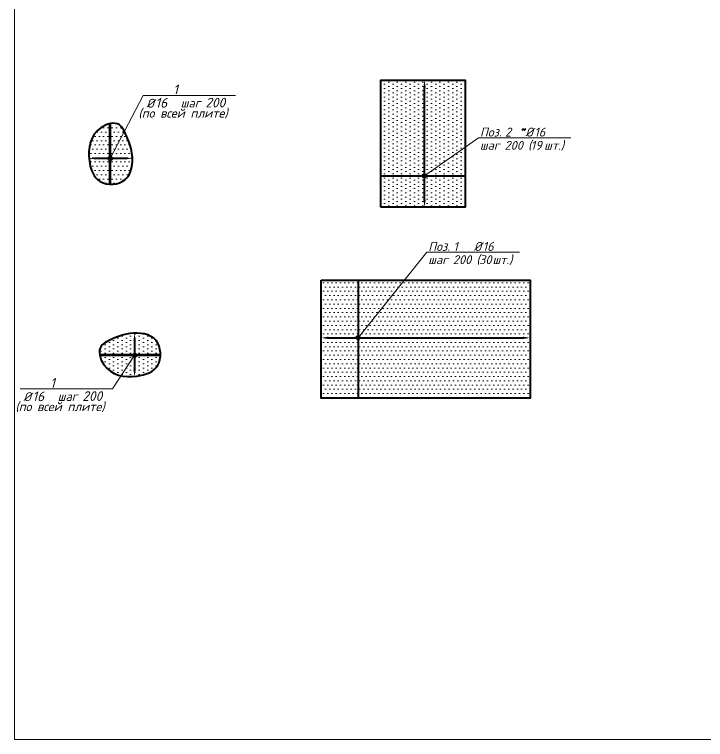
# Model space of a CAD drawing. Header units: millimetres. Extents: x 19346 to 188849, y 18183 to 1386204.
# Drawn here: x 19346 to 38644, y 18183 to 38444 of the extents above; entities that cross this region are included whole.
import ezdxf

# ---------------------------------------------------------------- set-up
doc = ezdxf.new("R2010")
doc.units = ezdxf.units.MM
doc.layers.get('DEFPOINTS').update_dxf_attribs({"color": 1})
for name, color, linetype, lineweight in [('013', 7, 'Continuous', 13), ('Арматура', 5, 'Continuous', 40), ('ТЕКСТ', 214, 'Continuous', 20)]:
    doc.layers.add(name, color=color, linetype=linetype, lineweight=lineweight)
doc.styles.add('100', font='isocpeui.ttf', dxfattribs={"height": 250})
doc.styles.add('GOST', font='isocpeur.TTF')
doc.styles.add('Text_Paper', font='isocpeui.ttf')
doc.dimstyles.new('ЗОНЫ', dxfattribs={"dimscale": 10, "dimtxt": 2.5, "dimasz": 0, "dimexe": 0, "dimexo": 0, "dimgap": 0.5, "dimtad": 1, "dimdec": 0, "dimtxsty": 'GOST', "dimblk": 'OBLIQUE', "dimcen": 0, "dimadec": 0, "dimazin": 0, "dimtfac": 1, "dimtdec": 0, "dimtmove": 0, "dimatfit": 3, "dimfxl": 0, "dimarcsym": 1})
pattern_1 = [(0, (-1891.68, -1104.08), (59.5312, 119.0625), [0, -119.0625])]

# ---------------------------------------------------------------- blocks, each defined once
blk = doc.blocks.new('*D26')
at = {"layer": 'DEFPOINTS', "color": 0, "transparency": 16777216}
for p in [(595, 0), (-611, -109), (595, -112)]:
    blk.add_point(p, dxfattribs=at)
at = {"layer": 'ТЕКСТ', "color": 0, "lineweight": -2, "transparency": 16777216}
blk.add_line((-411, 0), (395, 0), dxfattribs=at)
at = {"layer": 'ТЕКСТ', "color": 0, "transparency": 16777216}
for points in [[(-411, 33), (-411, -33), (-611, 0)], [(395, 33), (395, -33), (595, 0)]]:
    blk.add_solid(points, dxfattribs=at)
at = {"layer": 'ТЕКСТ', "color": 0, "transparency": 16777216, "insert": (0, 18), "char_height": 25, "attachment_point": 5, "style": 'GOST'}
blk.add_mtext('1206', dxfattribs=at)
blk = doc.blocks.new('*D53')
at = {"layer": 'DEFPOINTS', "color": 0, "transparency": 16777216}
for p in [(-1026, 1616), (-1026, -1684), (0, -1684)]:
    blk.add_point(p, dxfattribs=at)
at = {"layer": 'ТЕКСТ', "color": 0, "lineweight": -2, "transparency": 16777216}
blk.add_line((0, 1616), (0, -1684), dxfattribs=at)
blk = doc.blocks.new('_None')
blk = doc.blocks.new('*D52')
at = {"layer": 'DEFPOINTS', "color": 0, "transparency": 16777216}
for p in [(4804, 0), (-1026, -1684), (4804, -1684)]:
    blk.add_point(p, dxfattribs=at)
at = {"layer": 'ТЕКСТ', "color": 0, "lineweight": -2, "transparency": 16777216}
blk.add_line((-826, 0), (4604, 0), dxfattribs=at)
at = {"layer": 'ТЕКСТ', "color": 0, "transparency": 16777216}
for points in [[(-826, 33), (-826, -33), (-1026, 0)], [(4604, 33), (4604, -33), (4804, 0)]]:
    blk.add_solid(points, dxfattribs=at)
blk = doc.blocks.new('*D50')
at = {"layer": 'DEFPOINTS', "color": 0, "transparency": 16777216}
for p in [(-872, 1223), (-872, -1135), (0, -1135)]:
    blk.add_point(p, dxfattribs=at)
at = {"layer": 'ТЕКСТ', "color": 0, "lineweight": -2, "transparency": 16777216}
blk.add_line((0, 1223), (0, -1135), dxfattribs=at)
blk = doc.blocks.new('*D49')
at = {"layer": 'DEFPOINTS', "color": 0, "transparency": 16777216}
for p in [(2676, 0), (-872, -1135), (2676, -1135)]:
    blk.add_point(p, dxfattribs=at)
at = {"layer": 'ТЕКСТ', "color": 0, "lineweight": -2, "transparency": 16777216}
blk.add_line((-672, 0), (2476, 0), dxfattribs=at)
at = {"layer": 'ТЕКСТ', "color": 0, "transparency": 16777216}
for points in [[(-672, 33), (-672, -33), (-872, 0)], [(2476, 33), (2476, -33), (2676, 0)]]:
    blk.add_solid(points, dxfattribs=at)
blk = doc.blocks.new('*U28')
at = {"layer": 'ТЕКСТ', "lineweight": 20}
h = blk.add_hatch(dxfattribs=at)
h.set_pattern_fill('DOTS', color=0, scale=75, style=0)
h.set_pattern_definition(pattern_1)
edge = h.paths.add_edge_path()
edge.add_spline(control_points=[(-381.1, -784.6), (-477.3, -579.6), (-679.9, -148.3), (-574.6, 724.6), (376.8, 782.6), (675.5, -42.2), (521.6, -845.8), (-205.1, -1054.1), (-343.3, -842.4), (-381.1, -784.6)], knot_values=[0, 0, 0, 0, 689.4906147, 1450.6452172, 2141.4698783, 2795.3640154, 3773.1066486, 4296.1890857, 4493.0752081, 4493.0752081, 4493.0752081, 4493.0752081], degree=3, periodic=0)
at = {"layer": 'ТЕКСТ'}
h = blk.add_hatch(color=256, dxfattribs=at)
edge = h.paths.add_edge_path()
edge.add_arc((1.4, 5.5), 48.6, 358.36981, 451.56241)
edge.add_line((0, 54.2), (0, -45.8))
edge.add_arc((0, 4.2), 50, 270.06777, 360)
edge = h.paths.add_edge_path()
edge.add_arc((0, 4.2), 50, 180, 270.06777)
edge.add_line((0, -45.8), (0, 54.2))
edge.add_arc((0, 4.2), 50, 89.93223, 180)
blk.add_circle((0, 4.2, 0), 50)
at = {"ltscale": 100}
blk.add_spline([(-381.1, -784.6), (-608, -133.5), (-410.5, 601.6), (278.8, 647.8), (581.4, 68.1), (262, -856), (-255, -935.8), (-381.1, -784.6)], degree=3, dxfattribs=at)
at = {"layer": 'Арматура', "color": 0, "lineweight": 60, "ltscale": 100}
blk.add_line((0, 723.5, 0), (0, -971.2, 0), dxfattribs=at)
at = {"layer": 'ТЕКСТ'}
for p, q in [((-918.7, -1761.7), (0, 0)), ((-3499.2, -1761.7), (-918.7, -1761.7))]:
    blk.add_line(p, q, dxfattribs=at)
at = {"layer": 'ТЕКСТ', "style": '100'}
for s, p in [('(по всей плите)', (-788.4, -1138.5)), ('%%C', (-1012.5, -1415.6)), ('шаг', (-1967.8, -1423.4))]:
    blk.add_text(s, height=250, rotation=180, dxfattribs=at).set_placement(p)
at = {"layer": 'ТЕКСТ', "style": 'Text_Paper'}
for tag, p in [('ДИАМ', (-1259.1, -1415.6)), ('ШАГ', (-2657, -1423.4)), ('ПОЗ', (-1758.2, -1793.4))]:
    blk.add_attdef(tag, p, '', height=270, rotation=180, dxfattribs=at)
at = {"layer": 'ТЕКСТ'}
dim = blk.add_linear_dim(base=(594.9, 0), p1=(-611.3, -109.2), p2=(594.9, -111.9), dimstyle='ЗОНЫ', override={"dimasz": 20, "dimsah": 1, "dimse1": 1, "dimse2": 1, "dimtmove": 0}, dxfattribs=at)
dim.commit()
dim.dimension.update_dxf_attribs({"geometry": '*D26', "text_midpoint": (0, 0), "dimtype": 128})
blk = doc.blocks.new('*U27')
at = {"layer": 'ТЕКСТ', "lineweight": 20}
h = blk.add_hatch(dxfattribs=at)
h.set_pattern_fill('DOTS', color=0, scale=75, style=0)
h.set_pattern_definition(pattern_1)
edge = h.paths.add_edge_path()
edge.add_spline(control_points=[(-381.1, -784.6), (-477.3, -579.6), (-679.9, -148.3), (-574.6, 724.6), (376.8, 782.6), (675.5, -42.2), (521.6, -845.8), (-205.1, -1054.1), (-343.3, -842.4), (-381.1, -784.6)], knot_values=[0, 0, 0, 0, 689.4906147, 1450.6452172, 2141.4698783, 2795.3640154, 3773.1066486, 4296.1890857, 4493.0752081, 4493.0752081, 4493.0752081, 4493.0752081], degree=3, periodic=0)
at = {"layer": 'ТЕКСТ'}
h = blk.add_hatch(color=256, dxfattribs=at)
edge = h.paths.add_edge_path()
edge.add_arc((1.4, 5.5), 48.6, 358.36981, 451.56241)
edge.add_line((0, 54.2), (0, -45.8))
edge.add_arc((0, 4.2), 50, 270.06777, 360)
edge = h.paths.add_edge_path()
edge.add_arc((0, 4.2), 50, 180, 270.06777)
edge.add_line((0, -45.8), (0, 54.2))
edge.add_arc((0, 4.2), 50, 89.93223, 180)
blk.add_circle((0, 4.2, 0), 50)
at = {"ltscale": 100}
blk.add_spline([(-381.1, -784.6), (-608, -133.5), (-410.5, 601.6), (278.8, 647.8), (581.4, 68.1), (262, -856), (-255, -935.8), (-381.1, -784.6)], degree=3, dxfattribs=at)
at = {"layer": 'Арматура', "color": 0, "lineweight": 60, "ltscale": 100}
blk.add_line((0, 723.5, 0), (0, -971.2, 0), dxfattribs=at)
at = {"layer": 'ТЕКСТ'}
for q in [(0, 0), (935.1, -3196.4)]:
    blk.add_line((935.1, -616), q, dxfattribs=at)
at = {"layer": 'ТЕКСТ', "style": '100'}
for s, p in [('(по всей плите)', (1558.3, -3326.7)), ('шаг', (1273.5, -2147.3)), ('%%C', (1281.2, -3102.7))]:
    blk.add_text(s, height=250, rotation=90, dxfattribs=at).set_placement(p)
at = {"layer": 'ТЕКСТ', "style": 'Text_Paper'}
for tag, p in [('ШАГ', (1273.5, -1458.1)), ('ПОЗ', (903.5, -2357)), ('ДИАМ', (1281.2, -2856))]:
    blk.add_attdef(tag, p, '', height=270, rotation=90, dxfattribs=at)
at = {"layer": 'ТЕКСТ'}
dim = blk.add_linear_dim(base=(594.9, 0), p1=(-611.3, -109.2), p2=(594.9, -111.9), dimstyle='ЗОНЫ', override={"dimasz": 20, "dimsah": 1, "dimse1": 1, "dimse2": 1, "dimtmove": 0}, dxfattribs=at)
dim.commit()
dim.dimension.update_dxf_attribs({"geometry": '*D26', "text_midpoint": (0, 0), "dimtype": 128})
blk = doc.blocks.new('*U51')
at = {"layer": 'ТЕКСТ', "lineweight": 20}
h = blk.add_hatch(dxfattribs=at)
h.set_pattern_fill('DOTS', color=0, scale=75, style=0)
h.set_pattern_definition([(0, (-20426.16, 54163.07), (59.53125, 119.0625), [0, -119.0625])])
h.paths.add_polyline_path([(-1026.4, 1616.2), (4803.8, 1616.2), (4803.8, -1683.8), (-1026.4, -1683.8)])
at = {"layer": 'ТЕКСТ'}
h = blk.add_hatch(color=256, dxfattribs=at)
edge = h.paths.add_edge_path()
edge.add_arc((1.4, 5.5), 48.6, 358.36981, 451.56241)
edge.add_line((0, 54.2), (0, -45.8))
edge.add_arc((0, 4.2), 50, 270.06777, 360)
edge = h.paths.add_edge_path()
edge.add_arc((0, 4.2), 50, 180, 270.06777)
edge.add_line((0, -45.8), (0, 54.2))
edge.add_arc((0, 4.2), 50, 89.93223, 180)
blk.add_circle((0, 4.2, 0), 50)
at = {"layer": 'Арматура', "color": 0, "linetype": 'ByBlock', "lineweight": -2, "ltscale": 2000}
blk.add_lwpolyline([(-1026.4, 1616.2), (4803.8, 1616.2), (4803.8, -1683.8), (-1026.4, -1683.8)], close=True, dxfattribs=at)
at = {"layer": 'ТЕКСТ'}
for p, q in [((1925.3, 2397.9), (0, 0)), ((4505.8, 2397.9), (1925.3, 2397.9))]:
    blk.add_line(p, q, dxfattribs=at)
at = {"style": '100'}
blk.add_attdef('КОММЕНТ', (3078.3, 2528.2), '', height=250, rotation=360, dxfattribs=at)
at = {"layer": 'ТЕКСТ', "style": '100'}
for s, p in [('Поз.', (1962.5, 2429.5)), ('%%C', (3233.9, 2429.5)), ('шаг', (1959.4, 2059.5)), ('(', (3305.9, 2065.5)), ('шт.)', (3754.4, 2059.5))]:
    blk.add_text(s, height=250, rotation=360, dxfattribs=at).set_placement(p)
for tag, p in [('ПОЗ', (2662.2, 2429.5)), ('ДИАМ', (3480.5, 2429.5)), ('ШАГ', (2648.6, 2059.5)), ('КОЛ', (3381.9, 2059.5))]:
    blk.add_attdef(tag, p, '', height=250, rotation=360, dxfattribs=at)
at = {"layer": 'ТЕКСТ', "lineweight": 80}
dim = blk.add_linear_dim(base=(0, -1683.8), p1=(-1026.4, 1616.2), p2=(-1026.4, -1683.8), angle=90, text=' ', dimstyle='ЗОНЫ', override={"dimblk1": 'None', "dimblk2": 'None', "dimsah": 1, "dimse1": 1, "dimse2": 1, "dimsd1": 0}, dxfattribs=at)
dim.commit()
dim.dimension.update_dxf_attribs({"geometry": '*D53', "text_midpoint": (0, 0), "dimtype": 160})
at = {"layer": 'ТЕКСТ'}
dim = blk.add_linear_dim(base=(4803.8, 0), p1=(-1026.4, -1683.8), p2=(4803.8, -1683.8), text=' ', dimstyle='ЗОНЫ', override={"dimasz": 20, "dimsah": 1, "dimse1": 1, "dimse2": 1}, dxfattribs=at)
dim.commit()
dim.dimension.update_dxf_attribs({"geometry": '*D52', "text_midpoint": (506.2, 0), "dimtype": 160})
blk = doc.blocks.new('*U48')
at = {"layer": 'ТЕКСТ', "lineweight": 20}
h = blk.add_hatch(dxfattribs=at)
h.set_pattern_fill('DOTS', color=0, scale=75, style=0)
h.set_pattern_definition([(0, (-25061.57, 50092.4), (59.53125, 119.0625), [0, -119.0625])])
h.paths.add_polyline_path([(-872.4, 1223.5), (2676.2, 1223.5), (2676.2, -1134.9), (-872.4, -1134.9)])
at = {"layer": 'ТЕКСТ'}
h = blk.add_hatch(color=256, dxfattribs=at)
edge = h.paths.add_edge_path()
edge.add_arc((1.4, 5.5), 48.6, 358.36981, 451.56241)
edge.add_line((0, 54.2), (0, -45.8))
edge.add_arc((0, 4.2), 50, 270.06777, 360)
edge = h.paths.add_edge_path()
edge.add_arc((0, 4.2), 50, 180, 270.06777)
edge.add_line((0, -45.8), (0, 54.2))
edge.add_arc((0, 4.2), 50, 89.93223, 180)
blk.add_circle((0, 4.2, 0), 50)
at = {"layer": 'Арматура', "color": 0, "linetype": 'ByBlock', "lineweight": -2, "ltscale": 2000}
blk.add_lwpolyline([(-872.4, 1223.5), (2676.2, 1223.5), (2676.2, -1134.9), (-872.4, -1134.9)], close=True, dxfattribs=at)
at = {"layer": 'ТЕКСТ'}
for p, q in [((1066, -1509.8), (0, 0)), ((1066, -4090.2), (1066, -1509.8))]:
    blk.add_line(p, q, dxfattribs=at)
at = {"style": '100'}
blk.add_attdef('КОММЕНТ', (1196.3, -2662.7), '', height=250, rotation=270, dxfattribs=at)
at = {"layer": 'ТЕКСТ', "style": '100'}
for s, p in [('шаг', (727.6, -1543.8)), ('Поз.', (1097.6, -1547)), ('%%C', (1097.6, -2818.3)), ('(', (733.6, -2890.3)), ('шт.)', (727.6, -3338.8))]:
    blk.add_text(s, height=250, rotation=270, dxfattribs=at).set_placement(p)
for tag, p in [('ШАГ', (727.6, -2233)), ('ПОЗ', (1097.6, -2246.6)), ('КОЛ', (727.6, -2966.3)), ('ДИАМ', (1097.6, -3064.9))]:
    blk.add_attdef(tag, p, '', height=250, rotation=270, dxfattribs=at)
at = {"layer": 'ТЕКСТ', "lineweight": 80}
dim = blk.add_linear_dim(base=(0, -1134.9), p1=(-872.4, 1223.5), p2=(-872.4, -1134.9), angle=90, text=' ', dimstyle='ЗОНЫ', override={"dimblk1": 'None', "dimblk2": 'None', "dimsah": 1, "dimse1": 1, "dimse2": 1, "dimsd1": 0}, dxfattribs=at)
dim.commit()
dim.dimension.update_dxf_attribs({"geometry": '*D50', "text_midpoint": (0, 0), "dimtype": 160})
at = {"layer": 'ТЕКСТ'}
dim = blk.add_linear_dim(base=(2676.2, 0), p1=(-872.4, -1134.9), p2=(2676.2, -1134.9), text=' ', dimstyle='ЗОНЫ', override={"dimasz": 20, "dimsah": 1, "dimse1": 1, "dimse2": 1}, dxfattribs=at)
dim.commit()
dim.dimension.update_dxf_attribs({"geometry": '*D49', "text_midpoint": (1356.9, 0), "dimtype": 160})

msp = doc.modelspace()

# ---------------------------------------------------------------- linework, layer by layer
at = {"layer": '013'}
msp.add_lwpolyline([(19345.55, 18183.149), (69633.108, 18183.149), (69633.108, 59849.938), (19345.55, 59849.938)], close=True, dxfattribs=at)

# ---------------------------------------------------------------- block references
at = {"layer": 'Арматура', "color": 7, "lineweight": 40}
for name, p, rotation in [('*U28', (22018.64, 34423.123), 180), ('*U27', (22698.44, 28919.253), 270)]:
    msp.add_blockref(name, p, dxfattribs=dict(at, rotation=rotation)).add_auto_attribs({'ПОЗ': '1', 'ДИАМ': '16', 'ШАГ': '200'})
at = {"layer": 'Арматура', "color": 4, "rotation": 90}
msp.add_blockref('*U48', (30797.554, 33934.863, 0), dxfattribs=at).add_auto_attribs({'ПОЗ': '2', 'ДИАМ': '16', 'ШАГ': '200', 'КОЛ': '19', 'КОММЕНТ': '*'})
at = {"layer": 'Арматура', "color": 4}
msp.add_blockref('*U51', (28939.99, 29407.912), dxfattribs=at).add_auto_attribs({'ПОЗ': '1', 'ДИАМ': '16', 'ШАГ': '200', 'КОЛ': '30'})

doc.saveas('drawing.dxf')
